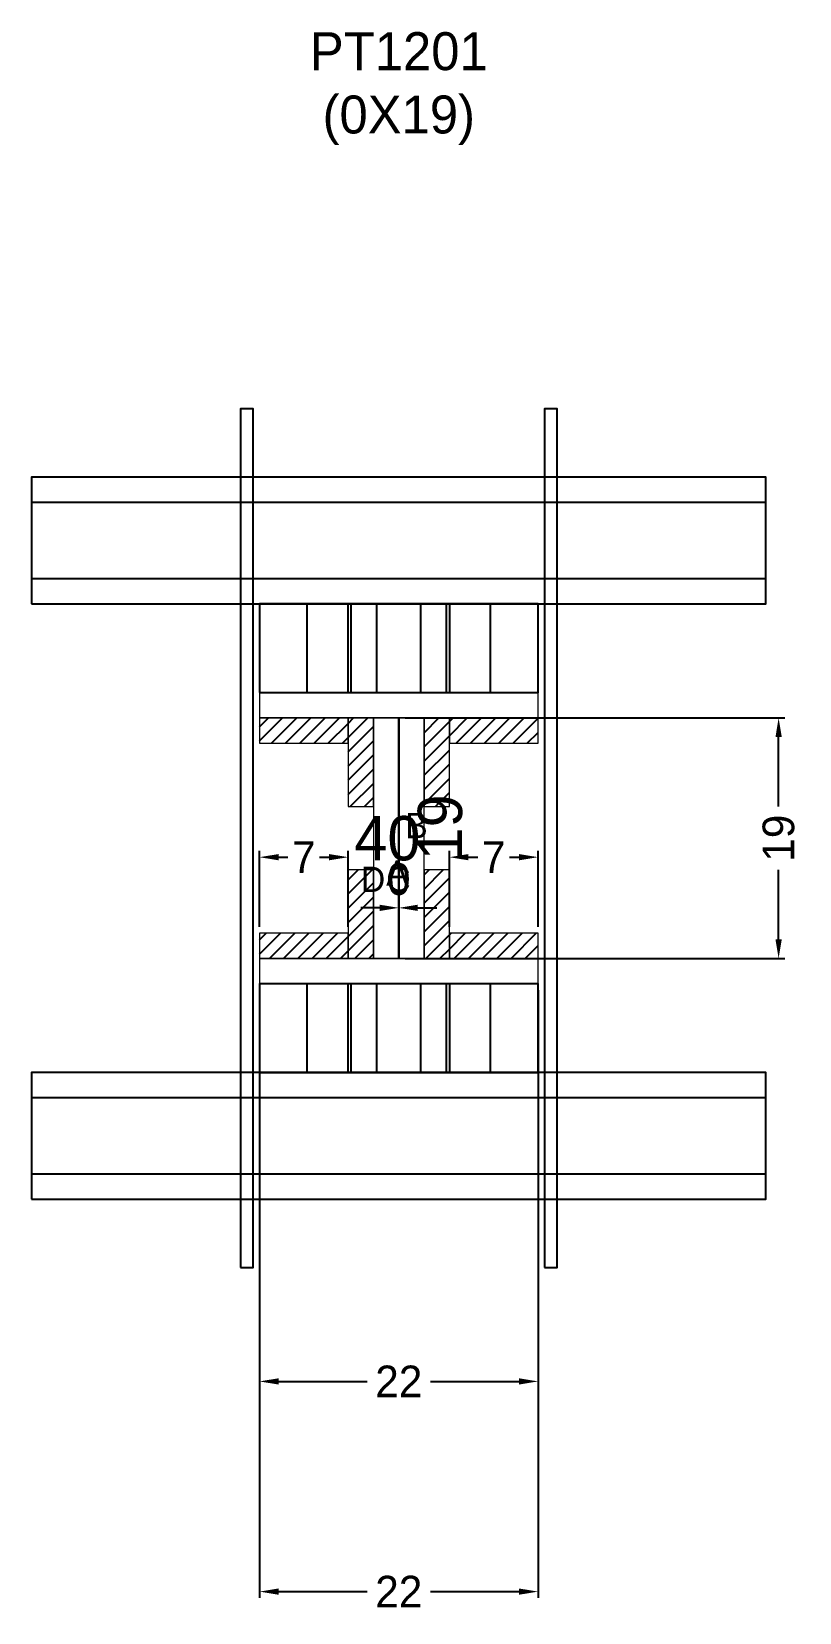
# Model space of a CAD drawing. Header units: centimetres. Extents: x -58 to 63, y 18 to 267.
import ezdxf

# ---------------------------------------------------------------- set-up
doc = ezdxf.new("R2010")
doc.units = ezdxf.units.CM
for name, color, linetype in [('CHAPA', 140, 'Continuous'), ('COTA', 241, 'Continuous'), ('Hachura', 251, 'Continuous'), ('Madeira', 30, 'Continuous'), ('NOMENCLATURA', 7, 'Continuous'), ('Painéis', 200, 'Continuous'), ('Perfil Metálico', 150, 'Continuous'), ('SARRAFO', 251, 'Continuous'), ('TEXTO_GERAL', 7, 'Continuous')]:
    doc.layers.add(name, color=color, linetype=linetype)
doc.dimstyles.new('cotax2', dxfattribs={"dimtxt": 2.5, "dimasz": 1.5, "dimexe": 0.5, "dimexo": 0.5, "dimgap": 0.5, "dimtad": 1, "dimcen": 2.5, "dimazin": 3, "dimtfac": 1, "dimtmove": 0, "dimatfit": 3})
pattern_1 = [(45, (0, 0), (-1.122532, 1.122532), [])]

# ---------------------------------------------------------------- blocks, each defined once
blk = doc.blocks.new('_CLOSEDFILLED')
at = {"color": 0, "linetype": 'BYBLOCK'}
blk.add_solid([(-1, 0.164), (0, 0), (-1, -0.164)], dxfattribs=at)
blk = doc.blocks.new('*D1')
for p, q in [((-22, 116), (-22, 20)), ((22, 116), (22, 20)), ((-19, 21), (-5, 21)), ((5, 21), (19, 21))]:
    blk.add_line(p, q)
at = {"layer": 'Defpoints'}
for p in [(-22, 117), (22, 117), (-22, 21)]:
    blk.add_point(p, dxfattribs=at)
at = {"layer": 'COTA', "xscale": 3, "yscale": 3, "rotation": 180}
blk.add_blockref('_CLOSEDFILLED', (-22, 21), dxfattribs=at)
at = {"layer": 'COTA', "xscale": 3, "yscale": 3}
blk.add_blockref('_CLOSEDFILLED', (22, 21), dxfattribs=at)
at = {"layer": 'COTA', "insert": (0, 21), "char_height": 5, "attachment_point": 5}
blk.add_mtext('22', dxfattribs=at)
blk = doc.blocks.new('*D2')
for p, q in [((0, 122), (0, 130)), ((0, 122), (0, 130)), ((-3, 129), (-6, 129)), ((0, 129), (0, 129)), ((3, 129), (6, 129))]:
    blk.add_line(p, q)
at = {"layer": 'Defpoints'}
for p in [(0, 129), (0, 121), (0, 121)]:
    blk.add_point(p, dxfattribs=at)
at = {"layer": 'COTA', "xscale": 3, "yscale": 3}
blk.add_blockref('_CLOSEDFILLED', (0, 129), dxfattribs=at)
at = {"layer": 'COTA', "xscale": 3, "yscale": 3, "rotation": 180}
blk.add_blockref('_CLOSEDFILLED', (0, 129), dxfattribs=at)
at = {"layer": 'COTA', "insert": (0, 133.5), "char_height": 5, "attachment_point": 5}
blk.add_mtext('0', dxfattribs=at)
blk = doc.blocks.new('*D3')
for p, q in [((1, 159), (61, 159)), ((60, 145), (60, 156)), ((60, 124), (60, 135)), ((1, 121), (61, 121))]:
    blk.add_line(p, q)
at = {"layer": 'Defpoints'}
for p in [(0, 159), (0, 121), (60, 121)]:
    blk.add_point(p, dxfattribs=at)
at = {"layer": 'COTA', "xscale": 3, "yscale": 3}
for p, rotation in [((60, 159), 90), ((60, 121), -90.00000000000001)]:
    blk.add_blockref('_CLOSEDFILLED', p, dxfattribs=dict(at, rotation=rotation))
at = {"layer": 'COTA', "insert": (60, 140), "char_height": 5, "attachment_point": 5, "rotation": 90}
blk.add_mtext('19', dxfattribs=at)
blk = doc.blocks.new('*D4')
for p, q in [((-22, 126), (-22, 138)), ((-8, 126), (-8, 138)), ((-19, 137), (-17.5, 137)), ((-12.5, 137), (-11, 137))]:
    blk.add_line(p, q)
at = {"layer": 'Defpoints'}
for p in [(-22, 137), (-22, 125), (-8, 125)]:
    blk.add_point(p, dxfattribs=at)
at = {"layer": 'COTA', "xscale": 3, "yscale": 3, "rotation": 180}
blk.add_blockref('_CLOSEDFILLED', (-22, 137), dxfattribs=at)
at = {"layer": 'COTA', "xscale": 3, "yscale": 3}
blk.add_blockref('_CLOSEDFILLED', (-8, 137), dxfattribs=at)
at = {"layer": 'COTA', "insert": (-15, 137), "char_height": 5, "attachment_point": 5}
blk.add_mtext('7', dxfattribs=at)
blk = doc.blocks.new('*D5')
for p, q in [((8, 126), (8, 138)), ((22, 126), (22, 138)), ((11, 137), (12.5, 137)), ((17.5, 137), (19, 137))]:
    blk.add_line(p, q)
at = {"layer": 'Defpoints'}
for p in [(8, 137), (8, 125), (22, 125)]:
    blk.add_point(p, dxfattribs=at)
at = {"layer": 'COTA', "xscale": 3, "yscale": 3, "rotation": 180}
blk.add_blockref('_CLOSEDFILLED', (8, 137), dxfattribs=at)
at = {"layer": 'COTA', "xscale": 3, "yscale": 3}
blk.add_blockref('_CLOSEDFILLED', (22, 137), dxfattribs=at)
at = {"layer": 'COTA', "insert": (15, 137), "char_height": 5, "attachment_point": 5}
blk.add_mtext('7', dxfattribs=at)
blk = doc.blocks.new('*D6')
for p, q in [((-22, 83.2), (-22, 53.2)), ((22, 83.2), (22, 53.2)), ((-19, 54.2), (-5, 54.2)), ((5, 54.2), (19, 54.2))]:
    blk.add_line(p, q)
at = {"layer": 'Defpoints'}
for p in [(-22, 84.2), (22, 84.2), (-22, 54.2)]:
    blk.add_point(p, dxfattribs=at)
at = {"layer": 'COTA', "xscale": 3, "yscale": 3, "rotation": 180}
blk.add_blockref('_CLOSEDFILLED', (-22, 54.2), dxfattribs=at)
at = {"layer": 'COTA', "xscale": 3, "yscale": 3}
blk.add_blockref('_CLOSEDFILLED', (22, 54.2), dxfattribs=at)
at = {"layer": 'COTA', "insert": (0, 54.2), "char_height": 5, "attachment_point": 5}
blk.add_mtext('22', dxfattribs=at)

msp = doc.modelspace()

# ---------------------------------------------------------------- hatches: boundary and pattern name
at = {"layer": 'Hachura'}
h = msp.add_hatch(dxfattribs=at)
h.set_pattern_fill('ANSI31')
h.set_pattern_definition(pattern_1)
h.paths.add_polyline_path([(-22, 155), (-8, 155), (-8, 159), (-22, 159)])
h = msp.add_hatch(dxfattribs=at)
h.set_pattern_fill('ANSI31')
h.set_pattern_definition(pattern_1)
h.paths.add_polyline_path([(-8, 145), (-4, 145), (-4, 159), (-8, 159)])
h = msp.add_hatch(dxfattribs=at)
h.set_pattern_fill('ANSI31')
h.set_pattern_definition(pattern_1)
h.paths.add_polyline_path([(4, 145), (8, 145), (8, 159), (4, 159)])
h = msp.add_hatch(dxfattribs=at)
h.set_pattern_fill('ANSI31')
h.set_pattern_definition(pattern_1)
h.paths.add_polyline_path([(8, 155), (22, 155), (22, 159), (8, 159)])
h = msp.add_hatch(dxfattribs=at)
h.set_pattern_fill('ANSI31')
h.set_pattern_definition(pattern_1)
h.paths.add_polyline_path([(-8, 121), (-4, 121), (-4, 135), (-8, 135)])
h = msp.add_hatch(dxfattribs=at)
h.set_pattern_fill('ANSI31')
h.set_pattern_definition(pattern_1)
h.paths.add_polyline_path([(4, 121), (8, 121), (8, 135), (4, 135)])
h = msp.add_hatch(dxfattribs=at)
h.set_pattern_fill('ANSI31')
h.set_pattern_definition(pattern_1)
h.paths.add_polyline_path([(-22, 121), (-8, 121), (-8, 125), (-22, 125)])
h = msp.add_hatch(dxfattribs=at)
h.set_pattern_fill('ANSI31')
h.set_pattern_definition(pattern_1)
h.paths.add_polyline_path([(8, 121), (22, 121), (22, 125), (8, 125)])

# ---------------------------------------------------------------- linework, layer by layer
at = {"layer": 'CHAPA', "lineweight": 18}
for points in [[(-22, 159), (22, 159), (22, 163), (-22, 163)], [(-22, 159), (22, 159), (22, 163), (-22, 163)], [(-4, 121), (0, 121), (0, 159), (-4, 159)], [(-4, 121), (0, 121), (0, 159), (-4, 159)], [(0, 121), (4, 121), (4, 159), (0, 159)], [(0, 121), (4, 121), (4, 159), (0, 159)], [(-22, 117), (22, 117), (22, 121), (-22, 121)], [(-22, 117), (22, 117), (22, 121), (-22, 121)]]:
    msp.add_lwpolyline(points, close=True, dxfattribs=at)
at = {"layer": 'Hachura'}
for points in [[(-25, 72.2), (-23, 72.2), (-23, 207.8), (-25, 207.8)], [(23, 72.2), (25, 72.2), (25, 207.8), (23, 207.8)]]:
    msp.add_lwpolyline(points, close=True, dxfattribs=at)
at = {"layer": 'Madeira', "color": 126}
for points in [[(-22, 163), (22, 163), (22, 177), (-22, 177)], [(-22, 163), (-8, 163), (-8, 177), (-22, 177)], [(-14.5, 163), (-7.5, 163), (-7.5, 177), (-14.5, 177)], [(-3.5, 163), (3.5, 163), (3.5, 177), (-3.5, 177)], [(7.5, 163), (14.5, 163), (14.5, 177), (7.5, 177)], [(8, 163), (22, 163), (22, 177), (8, 177)], [(-22, 103), (22, 103), (22, 117), (-22, 117)], [(-22, 103), (-8, 103), (-8, 117), (-22, 117)], [(-14.5, 103), (-7.5, 103), (-7.5, 117), (-14.5, 117)], [(-3.5, 103), (3.5, 103), (3.5, 117), (-3.5, 117)], [(7.5, 103), (14.5, 103), (14.5, 117), (7.5, 117)], [(8, 103), (22, 103), (22, 117), (8, 117)]]:
    msp.add_lwpolyline(points, close=True, dxfattribs=at)
at = {"layer": 'Painéis'}
msp.add_lwpolyline([(0, 121), (0, 121), (0, 159), (0, 159)], close=True, dxfattribs=at)
at = {"layer": 'Perfil Metálico', "color": 224}
for points in [[(-58, 177), (58, 177), (58, 197), (-58, 197)], [(-58, 181), (58, 181), (58, 193), (-58, 193)], [(-58, 83), (58, 83), (58, 103), (-58, 103)], [(-58, 87), (58, 87), (58, 99), (-58, 99)]]:
    msp.add_lwpolyline(points, close=True, dxfattribs=at)
at = {"layer": 'SARRAFO', "color": 251, "lineweight": 13}
for points in [[(-22, 155), (-8, 155), (-8, 159), (-22, 159)], [(-8, 145), (-4, 145), (-4, 159), (-8, 159)], [(4, 145), (8, 145), (8, 159), (4, 159)], [(8, 155), (22, 155), (22, 159), (8, 159)], [(-8, 121), (-4, 121), (-4, 135), (-8, 135)], [(4, 121), (8, 121), (8, 135), (4, 135)], [(-22, 121), (-8, 121), (-8, 125), (-22, 125)], [(8, 121), (22, 121), (22, 125), (8, 125)]]:
    msp.add_lwpolyline(points, close=True, dxfattribs=at)

# ---------------------------------------------------------------- texts
at = {"layer": 'COTA'}
msp.add_text('19', height=7, rotation=90, dxfattribs=at).set_placement((10, 136.5))
msp.add_text('40', height=7, dxfattribs=at).set_placement((-7, 136.5))
at = {"layer": 'NOMENCLATURA', "insert": (0, 249.5), "char_height": 6, "attachment_point": 8}
msp.add_mtext('PT1201\\P(0X19)', dxfattribs=at)
at = {"layer": 'TEXTO_GERAL'}
for s, p in [('B', (1, 140)), ('D', (-6, 131.5)), ('A', (-2, 132.5)), ('C', (-2, 131.5))]:
    msp.add_text(s, height=4, dxfattribs=at).set_placement(p)

# ---------------------------------------------------------------- dimensions: what is measured, and where the dimension line sits
at = {"layer": 'COTA'}
dim = msp.add_linear_dim(base=(60, 121), p1=(0, 121), p2=(0, 159), angle=90, dimstyle='cotax2', dxfattribs=at)
dim.commit()
dim.dimension.update_dxf_attribs({"geometry": '*D3', "text_midpoint": (60, 140)})
for base, p1, p2, picture, middle in [((-22, 137), (-22, 125), (-8, 125), '*D4', (-15, 137)), ((8, 137), (8, 125), (22, 125), '*D5', (15, 137)), ((0, 129), (0, 121), (0, 121), '*D2', (0, 133.5)), ((-22, 21), (-22, 117), (22, 117), '*D1', (0, 21)), ((-22, 54.2), (-22, 84.2), (22, 84.2), '*D6', (0, 54.2))]:
    dim = msp.add_linear_dim(base=base, p1=p1, p2=p2, dimstyle='cotax2', dxfattribs=at)
    dim.commit()
    dim.dimension.update_dxf_attribs({"geometry": picture, "text_midpoint": middle})

doc.saveas('drawing.dxf')
